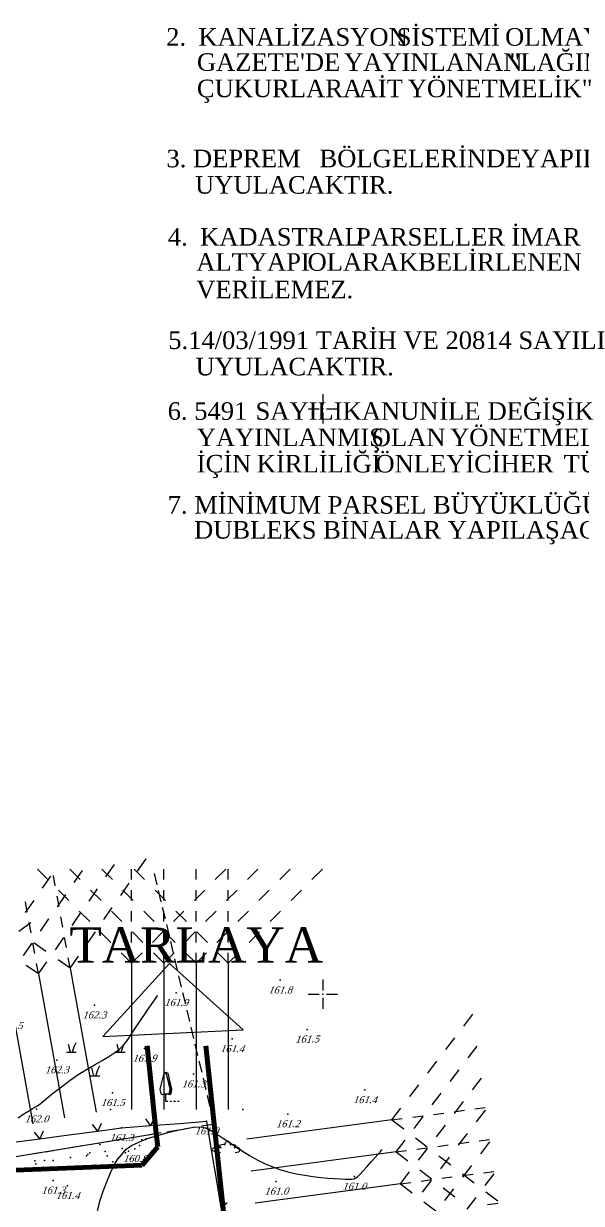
# Model space of a CAD drawing. Header units: millimetres. Extents: x 566284 to 574062, y 4517236 to 4521877.
# Drawn here: x 573736.5 to 573831.7, y 4518319.1 to 4518520.7 of the extents above; entities that cross this region are included whole.
import ezdxf

# ---------------------------------------------------------------- set-up
doc = ezdxf.new("R2010")
doc.units = ezdxf.units.MM
for name, color, linetype in [('ADAKENARI', 7, 'Continuous'), ('SINIR1000', 7, 'Continuous'), ('TR_PARK', 7, 'Continuous'), ('YAZI', 7, 'Continuous')]:
    doc.layers.add(name, color=color, linetype=linetype)
for name, color, linetype, lineweight in [('CiT', 18, 'Continuous', 0), ('EGRI_1M', 18, 'Continuous', 0), ('EGRI_2M', 18, 'Continuous', 0), ('EKNOK', 1, 'Continuous', 0), ('GRID', 18, 'Continuous', 0), ('KAD_HATTAM', 1, 'Continuous', 0), ('KAD_NOKTA', 1, 'Continuous', 0), ('LJ_PLANNOTU', 18, 'Continuous', 0), ('NKOT', 1, 'Continuous', 0), ('NOKTA', 18, 'Continuous', 0), ('SEMBOL', 18, 'Continuous', 0)]:
    doc.layers.add(name, color=color, linetype=linetype, lineweight=lineweight)
doc.styles.get("Standard").update_dxf_attribs({"font": 'TimesNewRoman.ttf'})

# ---------------------------------------------------------------- blocks, each defined once
blk = doc.blocks.new('47')
at = {"layer": 'SEMBOL', "lineweight": 0}
for p, q in [((-3.67, 1.67), (-3.33, 2.33)), ((4.67, 1.67), (5, 2.33)), ((-5, 0.67), (-3.33, 0.67)), ((-4.33, 0.67), (-4.67, 2)), ((-4, 0.67), (-3.67, 1.67)), ((3.33, 0.67), (5, 0.67)), ((4, 0.67), (3.67, 2)), ((4.33, 0.67), (4.67, 1.67)), ((-0.33, -3.33), (-0.67, -2)), ((0.33, -2.33), (0.67, -1.67)), ((-1, -3.33), (0.67, -3.33)), ((0, -3.33), (0.33, -2.33))]:
    blk.add_line(p, q, dxfattribs=at)
blk = doc.blocks.new('43')
at = {"layer": 'SEMBOL', "lineweight": 0}
for p, q in [((-0.97, 2.1), (-0.32, 4.84)), ((-0.32, 4.84), (0, 5)), ((0, 5), (0.32, 4.84)), ((0.81, 2.1), (0, 5)), ((0, 5), (0.65, 2.1)), ((0.32, 4.84), (0.97, 2.1)), ((-0.81, 1.29), (-0.97, 2.1)), ((0.65, 2.1), (0.48, 1.29)), ((0.65, 1.29), (0.81, 2.1)), ((0.97, 2.1), (0.81, 1.29)), ((-0.65, 1.13), (-0.81, 1.29)), ((0, 1.29), (-0.65, 1.13)), ((0, 0), (0, 1.29)), ((0.65, 1.13), (0, 1.29)), ((0, 1.29), (0.65, 1.29)), ((0.32, 0), (0, 0)), ((0.81, 1.29), (0.65, 1.13)), ((0.97, 0), (0.65, 0)), ((1.61, 0), (1.29, 0)), ((2.26, 0), (1.94, 0))]:
    blk.add_line(p, q, dxfattribs=at)
blk = doc.blocks.new('56')
at = {"layer": 'SEMBOL', "lineweight": 0}
for p, q in [((-2, 0.25), (-1.625, 0.5)), ((-2, -0.125), (-2, 0.25)), ((-1.625, 0.5), (-1.125, 0.375)), ((-1.375, 0.625), (-1.25, 0.875)), ((-1.125, 0.375), (-1.375, 0.625)), ((-1.25, 0.875), (-0.75, 1)), ((-0.75, 1), (-0.5, 0.875)), ((-0.5, 0.875), (-0.375, 1.25)), ((-0.375, 1.25), (-0.125, 1.5)), ((-0.125, 1.5), (0.125, 1.5)), ((0.125, 1.5), (0.375, 1.25)), ((0.375, 1.25), (0.5, 0.875)), ((0.5, 0.875), (0.75, 1)), ((0.75, 1), (1.25, 0.875)), ((1.375, 0.625), (1.125, 0.375)), ((1.125, 0.375), (1.625, 0.5)), ((1.25, 0.875), (1.375, 0.625)), ((1.625, 0.5), (2, 0.25)), ((2, 0.25), (2, -0.125)), ((-1.875, -0.375), (-2, -0.125)), ((-1.25, -0.5), (-1.875, -0.375)), ((1.875, -0.375), (1.25, -0.5)), ((2, -0.125), (1.875, -0.375))]:
    blk.add_line(p, q, dxfattribs=at)
blk = doc.blocks.new('240')
at = {"layer": 'GRID', "lineweight": 0}
for p, q in [((0, 2.5), (0, 0.625)), ((-2.5, 0), (-0.625, 0)), ((0.625, 0), (2.5, 0)), ((0, -0.625), (0, -2.5))]:
    blk.add_line(p, q, dxfattribs=at)
blk.add_point((0, 0), dxfattribs=at)

msp = doc.modelspace()

# ---------------------------------------------------------------- linework, layer by layer
at = {"layer": 'ADAKENARI', "lineweight": 100}
for p, q in [((573757.55, 4518346.04, 68.74), (573759.13, 4518331.08, 51.05)), ((573773.7, 4518288.35), (573767.6, 4518346.04, 76.58)), ((573759.13, 4518331.08, 51.05), (573759.37, 4518328.77, 0)), ((573759.37, 4518328.77, 51.05), (573756.69, 4518325.67, 0))]:
    msp.add_line(p, q, dxfattribs=at)
at = {"layer": 'ADAKENARI', "lineweight": 0}
msp.add_line((573716.54, 4518324.06), (573759.13, 4518331.08), dxfattribs=at)
at = {"layer": 'ADAKENARI', "lineweight": 70}
msp.add_line((573756.69, 4518325.67, 172.26), (573716.54, 4518324.06, 127.38), dxfattribs=at)
at = {"layer": 'CiT', "lineweight": 0}
for p, q in [((573749.15, 4518331.49), (573748.24, 4518332.6)), ((573749.73, 4518332.8), (573749.15, 4518331.49)), ((573749.15, 4518331.49), (573753.18, 4518332.03)), ((573753.18, 4518332.03), (573758.16, 4518332.42)), ((573758.16, 4518332.42), (573757.32, 4518333.57)), ((573758.82, 4518333.69), (573758.16, 4518332.42)), ((573758.16, 4518332.42), (573763.15, 4518332.8)), ((573763.15, 4518332.8), (573767.71, 4518333.16)), ((573767.71, 4518333.16), (573768.52, 4518328.23)), ((573734.28, 4518329.52), (573739.23, 4518330.18)), ((573739.23, 4518330.18), (573738.33, 4518331.29)), ((573739.82, 4518331.48), (573739.23, 4518330.18)), ((573739.23, 4518330.18), (573744.19, 4518330.83)), ((573744.19, 4518330.83), (573749.15, 4518331.49)), ((573768.52, 4518328.23), (573769.6, 4518329.17)), ((573769.85, 4518327.69), (573768.52, 4518328.23)), ((573768.52, 4518328.23), (573769.34, 4518323.3)), ((573769.34, 4518323.3), (573770.16, 4518318.36)), ((573770.16, 4518318.36), (573771.24, 4518319.3))]:
    msp.add_line(p, q, dxfattribs=at)
for p in [(573753.18, 4518332.03, 161.34), (573753.18, 4518332.03, 161.34), (573767.71, 4518333.16, 161.03), (573767.71, 4518333.16, 161.03)]:
    msp.add_point(p, dxfattribs=at)
at = {"layer": 'EGRI_1M', "lineweight": 0, "elevation": 161}
msp.add_lwpolyline([(573749.08, 4518317.74), (573749.51, 4518319.48), (573750.05, 4518321.19), (573750.66, 4518322.82), (573751.31, 4518324.32), (573751.95, 4518325.63), (573752.56, 4518326.72), (573752.6, 4518326.76), (573753.97, 4518328.37), (573754.91, 4518329.02), (573756.12, 4518329.61), (573757.63, 4518330.19), (573759.34, 4518330.72), (573761.11, 4518331.21), (573762.8, 4518331.62), (573764.28, 4518331.93), (573765.43, 4518332.13), (573766.33, 4518332.19), (573767.07, 4518332.12), (573767.77, 4518331.91), (573768.53, 4518331.52), (573769.42, 4518330.98), (573770.44, 4518330.31), (573771.55, 4518329.56), (573772.73, 4518328.77), (573773.93, 4518327.99), (573775.13, 4518327.25), (573776.35, 4518326.57), (573777.59, 4518325.96), (573778.87, 4518325.4), (573780.2, 4518324.93), (573781.6, 4518324.52), (573783.03, 4518324.19), (573784.46, 4518323.92), (573785.86, 4518323.71), (573787.2, 4518323.55), (573788.44, 4518323.44), (573789.56, 4518323.36), (573790.55, 4518323.31), (573791.38, 4518323.28), (573792.04, 4518323.27), (573792.53, 4518323.28), (573792.89, 4518323.33), (573793.2, 4518323.47), (573793.53, 4518323.73), (573793.95, 4518324.14), (573794.51, 4518324.74), (573795.15, 4518325.45), (573795.82, 4518326.2), (573796.44, 4518326.9), (573796.96, 4518327.49), (573797.32, 4518327.9), (573797.54, 4518328.14), (573797.65, 4518328.27), (573797.69, 4518328.32), (573797.69, 4518328.32)], dxfattribs=at)
at = {"layer": 'EGRI_2M', "lineweight": 0, "elevation": 162}
msp.add_lwpolyline([(573735.53, 4518333.77), (573736.53, 4518334.4), (573737.21, 4518334.84), (573737.65, 4518335.11), (573737.93, 4518335.28), (573738.13, 4518335.39), (573738.3, 4518335.48), (573738.52, 4518335.61), (573738.83, 4518335.82), (573739.28, 4518336.15), (573739.92, 4518336.66), (573740.79, 4518337.36), (573741.86, 4518338.22), (573742.94, 4518339.06), (573744.41, 4518340.16), (573745.8, 4518341.12), (573747.21, 4518342.01), (573748.59, 4518342.82), (573749.88, 4518343.56), (573751.05, 4518344.24), (573752.05, 4518344.88), (573752.84, 4518345.5), (573753.47, 4518346.11), (573754.02, 4518346.78), (573754.55, 4518347.53), (573755.13, 4518348.41), (573755.82, 4518349.44), (573756.57, 4518350.55), (573757.31, 4518351.65), (573757.99, 4518352.65), (573758.54, 4518353.47), (573758.93, 4518354.03), (573759.16, 4518354.37), (573759.28, 4518354.54), (573759.32, 4518354.61), (573759.33, 4518354.62)], dxfattribs=at)
at = {"layer": 'EKNOK', "lineweight": 0}
for p in [(573780.28, 4518357.24, 161.76), (573762.52, 4518355.11, 161.92), (573748.55, 4518352.97, 162.27), (573784.88, 4518348.86, 161.51), (573772.06, 4518347.21, 161.43), (573757.1, 4518345.57, 161.89), (573742.14, 4518343.6, 162.29), (573765.48, 4518341.19, 161.25), (573751.67, 4518338.01, 161.52), (573794.75, 4518338.5, 161.35), (573738.68, 4518335.21, 161.98), (573781.59, 4518334.39, 161.17), (573779.62, 4518322.88, 160.97), (573792.94, 4518323.7, 161.02)]:
    msp.add_point(p, dxfattribs=at)
at = {"layer": 'KAD_HATTAM', "lineweight": 0}
for p, q in [((573759.28, 4518373.56), (573758.81, 4518375.51)), ((573759.97, 4518370.65), (573759.51, 4518372.59)), ((573760.67, 4518367.73), (573760.21, 4518369.67)), ((573761.36, 4518364.81), (573760.9, 4518366.75)), ((573762.06, 4518361.89), (573761.6, 4518363.84)), ((573762.75, 4518358.97), (573762.29, 4518360.92)), ((573763.45, 4518356.05), (573762.99, 4518358)), ((573764.15, 4518353.14), (573763.68, 4518355.08)), ((573764.84, 4518350.22), (573764.38, 4518352.16)), ((573765.54, 4518347.3), (573765.07, 4518349.25)), ((573766.23, 4518344.38), (573765.77, 4518346.33)), ((573766.93, 4518341.46), (573766.46, 4518343.41)), ((573767.62, 4518338.54), (573767.16, 4518340.49)), ((573768.32, 4518335.63), (573767.85, 4518337.57)), ((573769.01, 4518332.71), (573768.55, 4518334.65)), ((573763.88, 4518331.86), (573765.85, 4518332.19)), ((573766.84, 4518332.35), (573768.81, 4518332.67)), ((573769.01, 4518332.71), (573769.22, 4518330.72)), ((573752.04, 4518329.91), (573754.01, 4518330.24)), ((573755, 4518330.4), (573756.97, 4518330.72)), ((573757.96, 4518330.89), (573759.93, 4518331.21)), ((573760.92, 4518331.37), (573762.89, 4518331.7)), ((573737.24, 4518327.47), (573739.21, 4518327.8)), ((573740.2, 4518327.96), (573742.17, 4518328.29)), ((573743.16, 4518328.45), (573745.13, 4518328.77)), ((573746.12, 4518328.94), (573748.09, 4518329.26)), ((573749.08, 4518329.42), (573751.05, 4518329.75)), ((573769.33, 4518329.72), (573769.54, 4518327.74)), ((573769.64, 4518326.74), (573769.85, 4518324.75)), ((573769.96, 4518323.76), (573770.17, 4518321.77)), ((573770.27, 4518320.77), (573770.48, 4518318.79))]:
    msp.add_line(p, q, dxfattribs=at)
at = {"layer": 'KAD_NOKTA', "lineweight": 0}
msp.add_point((573769.01, 4518332.71), dxfattribs=at)
at = {"layer": 'NOKTA', "lineweight": 0}
for p in [(573753.18, 4518332.03, 161.34), (573767.71, 4518333.16, 161.03), (573755.48, 4518328.45, 160.82), (573741.54, 4518323.04, 161.29), (573743.98, 4518322.14, 161.43)]:
    msp.add_point(p, dxfattribs=at)
at = {"layer": 'SINIR1000', "lineweight": 0}
for p, q in [((573740.63, 4518374.43), (573738.84, 4518376.22)), ((573746.13, 4518374.43), (573744.34, 4518376.22)), ((573751.63, 4518374.43), (573749.84, 4518376.22)), ((573750.53, 4518374.92), (573751.97, 4518377)), ((573754.91, 4518374.43), (573754.91, 4518376.22)), ((573757.13, 4518374.43), (573755.34, 4518376.22)), ((573755.94, 4518375.9), (573757.38, 4518377.98)), ((573760.41, 4518374.43), (573760.41, 4518376.22)), ((573765.91, 4518374.43), (573765.91, 4518376.22)), ((573769.2, 4518374.43), (573770.98, 4518376.22)), ((573771.41, 4518374.43), (573771.41, 4518376.22)), ((573774.7, 4518374.43), (573776.48, 4518376.22)), ((573780.2, 4518374.43), (573781.98, 4518376.22)), ((573785.7, 4518374.43), (573787.48, 4518376.22)), ((573739.7, 4518372.97), (573741.14, 4518375.04)), ((573741.88, 4518373.36), (573741.56, 4518375.12)), ((573745.11, 4518373.95), (573746.55, 4518376.02)), ((573744.2, 4518370.86), (573742.41, 4518372.65)), ((573747.65, 4518370.77), (573749.09, 4518372.85)), ((573749.7, 4518370.86), (573747.91, 4518372.65)), ((573753.06, 4518371.75), (573754.5, 4518373.83)), ((573755.2, 4518370.86), (573753.41, 4518372.65)), ((573754.91, 4518370.86), (573754.91, 4518372.65)), ((573760.7, 4518370.86), (573758.91, 4518372.65)), ((573760.41, 4518370.86), (573760.41, 4518372.65)), ((573765.63, 4518370.86), (573767.41, 4518372.65)), ((573765.91, 4518370.86), (573765.91, 4518372.65)), ((573771.13, 4518370.86), (573772.91, 4518372.65)), ((573771.41, 4518370.86), (573771.41, 4518372.65)), ((573776.63, 4518370.86), (573778.41, 4518372.65)), ((573782.13, 4518370.86), (573783.91, 4518372.65)), ((573737.1, 4518368.87), (573736.79, 4518370.63)), ((573736.82, 4518368.82), (573738.26, 4518370.89)), ((573742.52, 4518369.85), (573742.2, 4518371.6)), ((573742.23, 4518369.8), (573743.67, 4518371.87)), ((573743.15, 4518366.33), (573742.83, 4518368.09)), ((573744.77, 4518366.62), (573746.21, 4518368.7)), ((573747.77, 4518367.29), (573745.98, 4518369.07)), ((573750.18, 4518367.6), (573751.62, 4518369.68)), ((573753.27, 4518367.29), (573751.48, 4518369.07)), ((573754.91, 4518367.29), (573754.91, 4518369.07)), ((573758.77, 4518367.29), (573756.98, 4518369.07)), ((573760.41, 4518367.29), (573760.41, 4518369.07)), ((573762.05, 4518367.29), (573763.84, 4518369.07)), ((573764.27, 4518367.29), (573762.48, 4518369.07)), ((573765.91, 4518367.29), (573765.91, 4518369.07)), ((573767.55, 4518367.29), (573769.34, 4518369.07)), ((573771.41, 4518367.29), (573771.41, 4518369.07)), ((573773.05, 4518367.29), (573774.84, 4518369.07)), ((573778.55, 4518367.29), (573780.34, 4518369.07)), ((573735.63, 4518365.65), (573737.69, 4518367.1)), ((573737.74, 4518365.35), (573737.42, 4518367.11)), ((573739.36, 4518365.65), (573740.8, 4518367.72)), ((573741.89, 4518362.47), (573743.33, 4518364.55)), ((573743.79, 4518362.82), (573743.47, 4518364.57)), ((573747.3, 4518363.45), (573748.74, 4518365.53)), ((573751.34, 4518363.72), (573749.55, 4518365.5)), ((573754.91, 4518363.72), (573754.91, 4518365.5)), ((573756.84, 4518363.72), (573755.05, 4518365.5)), ((573758.48, 4518363.72), (573760.27, 4518365.5)), ((573760.41, 4518363.72), (573760.41, 4518365.5)), ((573762.34, 4518363.72), (573760.55, 4518365.5)), ((573763.98, 4518363.72), (573765.77, 4518365.5)), ((573765.91, 4518363.72), (573765.91, 4518365.5)), ((573767.84, 4518363.72), (573766.05, 4518365.5)), ((573769.48, 4518363.72), (573771.27, 4518365.5)), ((573771.41, 4518363.72), (573771.41, 4518365.5)), ((573774.98, 4518363.72), (573776.77, 4518365.5)), ((573736.48, 4518361.5), (573737.92, 4518363.57)), ((573738.37, 4518361.84), (573738.06, 4518363.6)), ((573740.27, 4518362.18), (573738.2, 4518363.62)), ((573739.01, 4518358.32), (573738.69, 4518360.08)), ((573739.01, 4518358.32), (573740.45, 4518360.4)), ((573744.42, 4518359.3), (573742.35, 4518360.74)), ((573744.42, 4518359.3), (573744.1, 4518361.06)), ((573744.42, 4518359.3), (573745.86, 4518361.38)), ((573754.91, 4518360.15), (573753.13, 4518361.93)), ((573754.91, 4518360.15), (573756.7, 4518361.93)), ((573754.91, 4518360.15), (573754.91, 4518361.93)), ((573754.91, 4518360.15), (573754.91, 4518335.15)), ((573760.41, 4518360.15), (573758.63, 4518361.93)), ((573760.41, 4518360.15), (573762.2, 4518361.93)), ((573760.41, 4518360.15), (573760.41, 4518361.93)), ((573760.41, 4518360.15), (573760.41, 4518335.15)), ((573765.91, 4518360.15), (573764.13, 4518361.93)), ((573765.91, 4518360.15), (573767.7, 4518361.93)), ((573765.91, 4518360.15), (573765.91, 4518361.93)), ((573765.91, 4518360.15), (573765.91, 4518335.15)), ((573771.41, 4518360.15), (573769.63, 4518361.93)), ((573771.41, 4518360.15), (573773.2, 4518361.93)), ((573771.41, 4518360.15), (573771.41, 4518361.93)), ((573771.41, 4518360.15), (573771.41, 4518335.15)), ((573739.01, 4518358.32), (573736.93, 4518359.76)), ((573739.01, 4518358.32), (573743.46, 4518333.72)), ((573744.42, 4518359.3), (573748.87, 4518334.7)), ((573733.6, 4518357.35), (573738.04, 4518332.74)), ((573811.65, 4518349.42), (573813.18, 4518351.43)), ((573808.58, 4518345.41), (573810.11, 4518347.42)), ((573812.37, 4518343.97), (573813.91, 4518345.98)), ((573805.51, 4518341.4), (573807.04, 4518343.41)), ((573809.3, 4518339.96), (573810.84, 4518341.97)), ((573813.09, 4518338.52), (573814.63, 4518340.53)), ((573802.43, 4518337.39), (573803.97, 4518339.4)), ((573806.23, 4518335.95), (573807.76, 4518337.96)), ((573810.02, 4518334.51), (573811.56, 4518336.52)), ((573799.36, 4518333.38), (573800.9, 4518335.39)), ((573802.9, 4518333.85), (573804.67, 4518334.09)), ((573803.16, 4518331.94), (573804.69, 4518333.95)), ((573806.44, 4518334.32), (573808.22, 4518334.56)), ((573809.99, 4518334.79), (573811.76, 4518335.03)), ((573813.53, 4518335.26), (573815.3, 4518335.5)), ((573813.82, 4518333.07), (573815.35, 4518335.07)), ((573799.36, 4518333.38), (573774.58, 4518330.1)), ((573799.36, 4518333.38), (573801.13, 4518333.62)), ((573799.36, 4518333.38), (573801.37, 4518331.85)), ((573806.95, 4518330.5), (573808.49, 4518332.51)), ((573800.09, 4518327.93), (573801.62, 4518329.94)), ((573803.37, 4518330.31), (573805.38, 4518328.78)), ((573810.75, 4518329.06), (573812.28, 4518331.06)), ((573814.25, 4518329.81), (573816.02, 4518330.05)), ((573800.09, 4518327.93), (573775.3, 4518324.64)), ((573800.09, 4518327.93), (573801.86, 4518328.17)), ((573800.09, 4518327.93), (573802.09, 4518326.4)), ((573803.63, 4518328.4), (573805.4, 4518328.64)), ((573803.88, 4518326.49), (573805.42, 4518328.5)), ((573807.17, 4518328.87), (573808.94, 4518329.11)), ((573810.71, 4518329.34), (573812.48, 4518329.58)), ((573814.54, 4518327.62), (573816.08, 4518329.62)), ((573807.38, 4518327.24), (573809.39, 4518325.71)), ((573807.68, 4518325.05), (573809.21, 4518327.05)), ((573800.81, 4518322.48), (573802.35, 4518324.49)), ((573804.1, 4518324.86), (573806.1, 4518323.33)), ((573811.39, 4518324.17), (573813.4, 4518322.64)), ((573811.43, 4518323.89), (573813.2, 4518324.12)), ((573811.47, 4518323.61), (573813, 4518325.61)), ((573814.97, 4518324.36), (573816.74, 4518324.59)), ((573815.26, 4518322.16), (573816.8, 4518324.17)), ((573800.81, 4518322.48), (573776.03, 4518319.19)), ((573800.81, 4518322.48), (573802.58, 4518322.72)), ((573800.81, 4518322.48), (573802.82, 4518320.94)), ((573804.35, 4518322.95), (573806.12, 4518323.18)), ((573804.6, 4518321.04), (573806.14, 4518323.04)), ((573807.89, 4518323.42), (573809.66, 4518323.65)), ((573808.11, 4518321.79), (573810.11, 4518320.26)), ((573808.4, 4518319.6), (573809.93, 4518321.6)), ((573812.19, 4518318.15), (573813.73, 4518320.16)), ((573815.4, 4518321.1), (573817.41, 4518319.57)), ((573804.82, 4518319.41), (573806.83, 4518317.87)), ((573815.7, 4518318.91), (573817.47, 4518319.14))]:
    msp.add_line(p, q, dxfattribs=at)
for p in [(573751.33, 4518335.15, 39.62), (573751.33, 4518335.15, 39.62), (573773.91, 4518335.15, 53), (573773.91, 4518335.15, 53)]:
    msp.add_point(p, dxfattribs=at)
at = {"layer": 'TR_PARK', "lineweight": 0}
for p in [(573756.67, 4518329.96), (573757.33, 4518330.17), (573747.77, 4518327.79), (573749.5, 4518329.16), (573750.37, 4518328), (573750.37, 4518328), (573753.32, 4518328.52), (573753.32, 4518328.52), (573754.37, 4518328.03), (573754.37, 4518328.03), (573756.27, 4518329.04), (573756.27, 4518329.04), (573759.23, 4518329.56), (573759.23, 4518329.56), (573738.39, 4518326.4), (573738.55, 4518325.91), (573738.55, 4518325.91), (573740.04, 4518326.44), (573740.04, 4518326.44), (573741.5, 4518326.44), (573741.5, 4518326.44), (573744.46, 4518326.96), (573744.46, 4518326.96), (573747.2, 4518327.23), (573747.2, 4518327.23), (573747.41, 4518327.48), (573747.41, 4518327.48), (573750.73, 4518327.27), (573751.7, 4518326.2), (573751.7, 4518326.2), (573753.86, 4518327.74), (573754.65, 4518326.72), (573754.65, 4518326.72), (573756.64, 4518326.23), (573757.61, 4518327.24), (573757.61, 4518327.24), (573748.74, 4518325.68), (573748.74, 4518325.68)]:
    msp.add_point(p, dxfattribs=at)
at = {"layer": 'YAZI', "lineweight": 0}
for p, q in [((573761.39, 4518360.13), (573749.98, 4518347.63)), ((573773.95, 4518348.8), (573761.39, 4518360.13)), ((573749.98, 4518347.63), (573773.95, 4518348.8))]:
    msp.add_line(p, q, dxfattribs=at)

# ---------------------------------------------------------------- block references
at = {"layer": 'GRID', "color": 0, "lineweight": 0}
msp.add_blockref('240', (573787.54, 4518454.87), dxfattribs=at)
at = {"layer": 'GRID', "lineweight": 0}
msp.add_blockref('240', (573787.54, 4518354.87), dxfattribs=at)
at = {"layer": 'SEMBOL', "lineweight": 0}
for name, p in [('47', (573748.8, 4518344.27)), ('43', (573760.78, 4518336.56)), ('56', (573771.32, 4518328.27, 74.66))]:
    msp.add_blockref(name, p, dxfattribs=at)

# ---------------------------------------------------------------- texts
at = {"layer": 'LJ_PLANNOTU', "color": 0, "lineweight": 0}
for s, p in [('2. ', (573760.81, 4518516.9)), ('KANALİZASYON ', (573766.31, 4518516.9)), ('SİSTEMİ ', (573800.18, 4518516.9)), ('OLMAYAN ', (573818.68, 4518516.9)), ("GAZETE'DE ", (573766.06, 4518512.6)), ('YAYINLANAN ', (573791.18, 4518512.6)), ('"LAĞIM ', (573819.43, 4518512.6)), ('AİT ', (573793.68, 4518508.1)), ('YÖNETMELİK" ', (573802.06, 4518508.1)), ('ÇUKURLARA ', (573766.06, 4518508.1)), ('3. DEPREM', (573760.86, 4518496.13)), ('BÖLGELERİNDE ', (573786.99, 4518496.13)), ('YAPILACAK ', (573821.36, 4518496.13)), ('UYULACAKTIR. ', (573765.75, 4518491.63)), ('4. ', (573761.1, 4518482.75)), ('KADASTRAL ', (573766.6, 4518482.75)), ('PARSELLER ', (573793.23, 4518482.75)), ('İMAR ', (573819.73, 4518482.75)), ('ALTYAPI ', (573765.95, 4518478.45)), ('OLARAK ', (573784.95, 4518478.45)), ('BELİRLENEN ', (573803.83, 4518478.45)), ('VERİLEMEZ. ', (573765.95, 4518473.75)), ('5.14/03/1991 TARİH VE 20814 SAYILI', (573761.17, 4518465.09)), ('UYULACAKTIR. ', (573765.83, 4518460.58)), ('İLE ', (573807.44, 4518452.99)), ('DEĞİŞİK ', (573815.69, 4518452.99)), ('6. 5491', (573761.07, 4518452.99)), ('SAYILI ', (573776.07, 4518452.99)), ('KANUN ', (573790.94, 4518452.99)), ('YAYINLANMIŞ ', (573766.04, 4518448.49)), ('OLAN ', (573795.92, 4518448.49)), ('YÖNETMELİK ', (573809.29, 4518448.49)), ('İÇİN ', (573766.04, 4518443.99)), ('KİRLİLİĞİ ', (573776.29, 4518443.99)), ('ÖNLEYİCİ ', (573796.54, 4518443.99)), ('HER ', (573817.92, 4518443.99)), ('TÜRLÜ ', (573828.67, 4518443.99)), ('7. MİNİMUM PARSEL BÜYÜKLÜĞÜ 500 METREKAREDİR  VE', (573761.07, 4518436.95)), ('DUBLEKS BİNALAR YAPILAŞACAKTIR.', (573765.58, 4518432.69))]:
    msp.add_text(s, height=3, dxfattribs=at).set_placement(p)
at = {"layer": 'NKOT', "lineweight": 0, "oblique": 20}
for s, p in [('161.8', (573778.22, 4518354.99)), ('161.9', (573760.47, 4518352.86)), ('162.5', (573732.19, 4518348.91)), ('162.3', (573746.49, 4518350.72)), ('161.4', (573770, 4518344.96)), ('161.5', (573782.83, 4518346.61)), ('161.9', (573755.04, 4518343.32)), ('162.3', (573740.08, 4518341.35)), ('161.3', (573763.43, 4518338.94)), ('161.5', (573749.62, 4518335.76)), ('161.4', (573792.69, 4518336.25)), ('162.0', (573736.63, 4518332.96)), ('161.0', (573765.65, 4518330.91)), ('161.2', (573779.54, 4518332.14)), ('161.3', (573751.12, 4518329.78)), ('160.8', (573753.43, 4518326.2)), ('161.3', (573739.48, 4518320.79)), ('161.0', (573777.57, 4518320.63)), ('161.0', (573790.88, 4518321.45)), ('161.4', (573741.93, 4518319.89))]:
    msp.add_text(s, height=1.2, dxfattribs=at).set_placement(p)
at = {"layer": 'YAZI', "lineweight": 0}
msp.add_text('TARLAYA', height=6, dxfattribs=at).set_placement((573744.29, 4518360.27))

doc.saveas('drawing.dxf')
